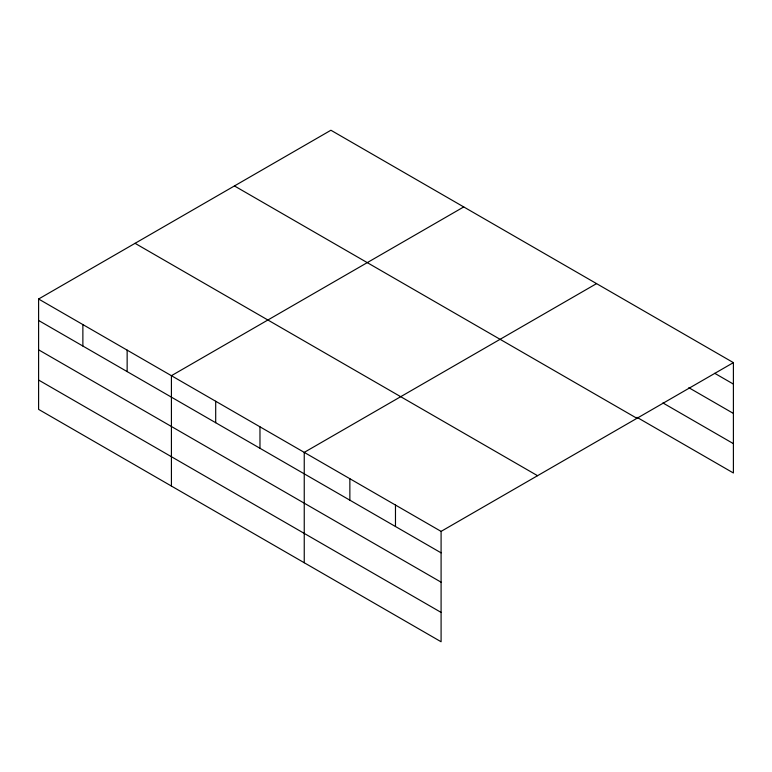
<?xml version="1.0" encoding="UTF-8"?>
<svg xmlns="http://www.w3.org/2000/svg" width="772" height="772" viewBox="0 0 772 772"><rect width="100%" height="100%" fill="white"/><g stroke="black" fill="none" stroke-linecap="round" stroke-linejoin="round"><path stroke-width="1.16" d="M38.6 299.015L441.092 531.387L441.092 641.754L38.6 409.372L38.6 299.015L330.908 130.246L733.4 362.628L733.4 472.985L636.987 417.324M463.731 206.935L171.423 375.694L171.423 486.061M596.553 283.623L304.245 452.382L304.245 562.74M441.092 531.387L733.4 362.628M714.737 373.31L733.4 384.089M688.817 387.689L733.4 413.425M662.907 402.945L733.4 443.649M234.447 185.946L636.939 418.318M135.061 243.325L537.553 475.697M38.6 320.476L441.092 552.848M38.6 349.812L441.092 582.184M38.6 380.036L441.092 612.408M395.476 505.052L395.476 526.514M349.861 478.717L349.861 500.179M259.971 426.82L259.971 448.281M215.697 401.257L215.697 422.718M127.148 350.131L127.148 371.593M82.874 324.578L82.874 346.03"/></g></svg>
